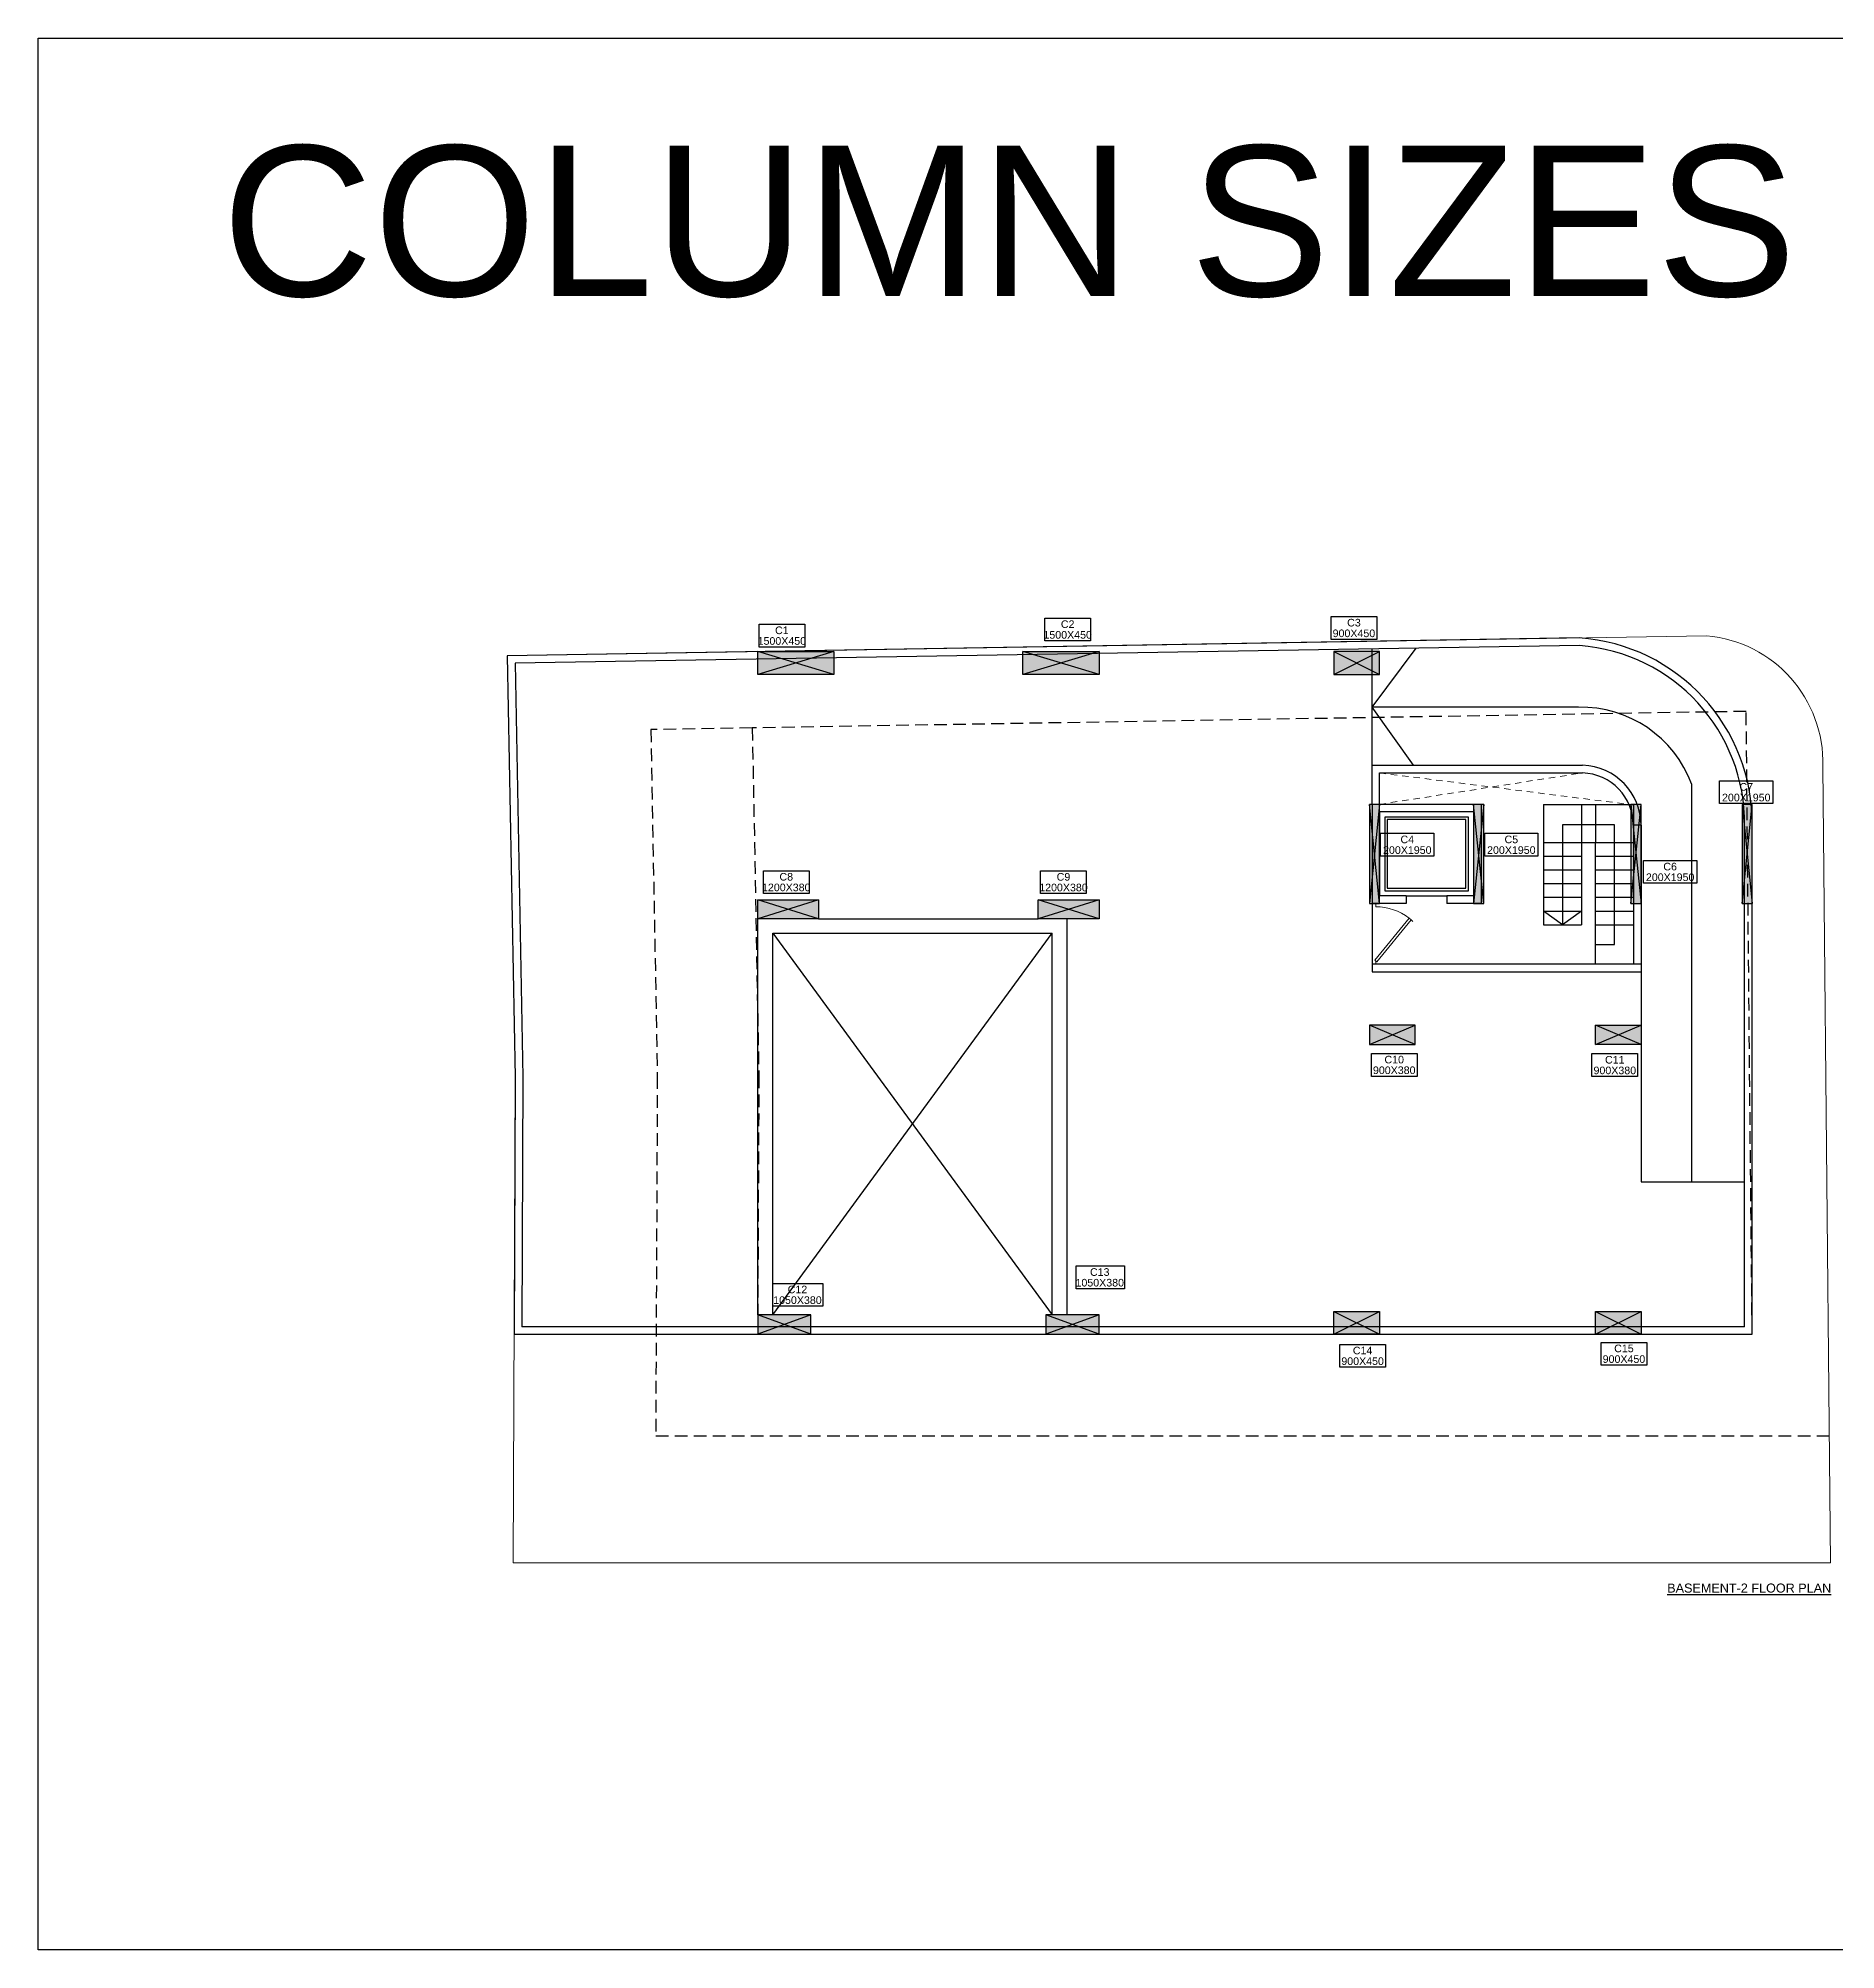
# Model space of a CAD drawing. Header units: inches. Extents: x 332 to 524, y 371 to 463.
# Drawn here: x 332.49 to 367.9, y 425.4 to 463.05 of the extents above; entities that cross this region are included whole.
import ezdxf
from ezdxf.enums import TextEntityAlignment as Align

# ---------------------------------------------------------------- set-up
doc = ezdxf.new("R2010")
doc.units = ezdxf.units.IN
doc.header["$MEASUREMENT"] = 0
for name, pattern in [('01_BASEMENT PLAN$0$01_BASEMENT PLAN$0$3661201-SURVEY$0$DASHED4', [0.1875, 0.125, -0.0625]), ('HIDDEN', [0.375, 0.25, -0.125]), ('HIDDEN2', [0.1875, 0.125, -0.0625])]:
    doc.linetypes.add(name, pattern=pattern)
for name, color, linetype, lineweight in [('Column', 1, 'Continuous', 30), ('COLUMN NO', 1, 'Continuous', 25), ('Column Sizes', 1, 'Continuous', 25), ('dotted', 252, 'HIDDEN2', 9), ('FOUNDATION FORMAT', 210, 'Continuous', 30), ('fur', 250, 'Continuous', 15), ('setback', 5, '01_BASEMENT PLAN$0$01_BASEMENT PLAN$0$3661201-SURVEY$0$DASHED4', 25), ('Wall', 7, 'Continuous', 30)]:
    doc.layers.add(name, color=color, linetype=linetype, lineweight=lineweight)
for name, color, linetype in [('Elevation', 8, 'Continuous'), ('FURNITURE', 244, 'Continuous'), ('Plot', 10, 'Continuous'), ('Text', 7, 'Continuous')]:
    doc.layers.add(name, color=color, linetype=linetype)
doc.styles.add('dim', font='arial.ttf', dxfattribs={"height": 6})
doc.styles.add('Rcad', font='arial.ttf')
doc.styles.get("Standard").update_dxf_attribs({"font": 'arial.ttf'})

# ---------------------------------------------------------------- blocks, each defined once
blk = doc.blocks.new('Z$W@#0FEC59BC')
at = {"layer": 'fur'}
for p, q in [((17.78, 28.73), (0.93, 8.07)), ((17.78, 28.73), (18.75, 27.94)), ((18.75, 27.94), (1.9, 7.28)), ((1.9, 7.28), (0.93, 8.07))]:
    blk.add_line(p, q, dxfattribs=at)
for points in [[(18.26, 28.33), (18.26, 30)], [(18.26, 0), (18.26, 1.67)]]:
    blk.add_lwpolyline(points, dxfattribs=at)
for start, end in [(226.77291, 229.46185), (232.14784, 270)]:
    blk.add_arc((18.26, 28.33), 26.67, start, end, dxfattribs=at)
blk = doc.blocks.new('col')
at = {"layer": 'Column'}
h = blk.add_hatch(color=256, dxfattribs=at)
h.paths.add_polyline_path([(1, 1), (0, 1), (0.5, 0.5)])
h.paths.add_polyline_path([(0, 1), (0, 0), (0.5, 0.5)])
h.paths.add_polyline_path([(0.5, 0.5), (0, 0), (1, 0)])
h.paths.add_polyline_path([(1, 1), (0.5, 0.5), (1, 0)])
for p, q in [((1, 1), (0, 0)), ((1, 0), (0, 1)), ((1, 1), (0, 1)), ((0, 1), (0, 0)), ((1, 0), (1, 1)), ((0, 0), (1, 0))]:
    blk.add_line(p, q, dxfattribs=at)

msp = doc.modelspace()

# ---------------------------------------------------------------- linework, layer by layer
at = {"layer": 'Column Sizes'}
for points in [[(346.6886, 451.5052), (347.5886, 451.5052), (347.5886, 451.0552), (346.6886, 451.0552)], [(352.3203, 451.626), (353.2203, 451.626), (353.2203, 451.176), (352.3203, 451.176)], [(357.9602, 451.6559), (358.8602, 451.6559), (358.8602, 451.2059), (357.9602, 451.2059)], [(365.6155, 448.4215), (366.6655, 448.4215), (366.6655, 447.9715), (365.6155, 447.9715)], [(358.9366, 447.3865), (359.9866, 447.3865), (359.9866, 446.9365), (358.9366, 446.9365)], [(360.9866, 447.3865), (362.0366, 447.3865), (362.0366, 446.9365), (360.9866, 446.9365)], [(346.7753, 446.6509), (347.6753, 446.6509), (347.6753, 446.2009), (346.7753, 446.2009)], [(352.2373, 446.6492), (353.1373, 446.6492), (353.1373, 446.1992), (352.2373, 446.1992)], [(364.1155, 446.8518), (365.1655, 446.8518), (365.1655, 446.4018), (364.1155, 446.4018)], [(358.754, 443.0498), (359.654, 443.0498), (359.654, 442.5998), (358.754, 442.5998)], [(363.1005, 443.0466), (364.0005, 443.0466), (364.0005, 442.5966), (363.1005, 442.5966)], [(352.9398, 438.8655), (353.8885, 438.8655), (353.8885, 438.4155), (352.9398, 438.4155)], [(346.9617, 438.5219), (347.9467, 438.5219), (347.9467, 438.0719), (346.9617, 438.0719)], [(358.1313, 437.3199), (359.0313, 437.3199), (359.0313, 436.8699), (358.1313, 436.8699)], [(363.2803, 437.3608), (364.1803, 437.3608), (364.1803, 436.9108), (363.2803, 436.9108)]]:
    msp.add_lwpolyline(points, close=True, dxfattribs=at)
at = {"layer": 'dotted'}
for p, q in [((358.9166, 448.5765), (363.83, 447.9565)), ((358.9166, 447.9565), (362.9166, 448.5765))]:
    msp.add_line(p, q, dxfattribs=at)
at = {"layer": 'Elevation'}
for p, q in [((358.7666, 448.7265), (358.7666, 451.0159)), ((362.8323, 449.8712), (358.7666, 449.8712)), ((358.7666, 448.7265), (362.9166, 448.7265)), ((358.7666, 447.9565), (358.7666, 448.7265)), ((358.9166, 448.5765), (362.9166, 448.5765)), ((358.9166, 447.9565), (358.9166, 448.5765)), ((365.0666, 440.5194), (365.0666, 448.3502)), ((362.1466, 447.9565), (363.9166, 447.9565)), ((362.1466, 447.9565), (362.1466, 445.5865)), ((362.8966, 447.9565), (362.8966, 447.2065)), ((363.1666, 447.9565), (363.1666, 447.2065)), ((363.9166, 447.9565), (363.9166, 444.8065)), ((363.9166, 447.9565), (363.9166, 444.8065)), ((364.0666, 447.5477), (363.9166, 447.5477)), ((364.0666, 447.5477), (364.0666, 444.8065)), ((362.1466, 447.2065), (362.8966, 447.2065)), ((362.1466, 446.9365), (362.8966, 446.9365)), ((362.8966, 447.2065), (362.8966, 445.5865)), ((362.8966, 447.2065), (363.1666, 447.2065)), ((363.1666, 447.2065), (363.9166, 447.2065)), ((363.1666, 444.8065), (363.1666, 447.2065)), ((363.1666, 446.9365), (363.9166, 446.9365)), ((362.1466, 446.6665), (362.8966, 446.6665)), ((363.1666, 446.6665), (363.9166, 446.6665)), ((359.4416, 446.1565), (360.2416, 446.1565)), ((362.1466, 446.3965), (362.8966, 446.3965)), ((363.1666, 446.3965), (363.9166, 446.3965)), ((358.7666, 446.0065), (358.7666, 444.8065)), ((362.1466, 446.1265), (362.8966, 446.1265)), ((362.1466, 445.8565), (362.8966, 445.8565)), ((363.1666, 446.1265), (363.9166, 446.1265)), ((363.1666, 445.8565), (363.9166, 445.8565)), ((346.6623, 437.8994), (346.6623, 445.6994)), ((346.9623, 437.8994), (352.4623, 445.4194)), ((346.9623, 445.4194), (352.4623, 437.8994)), ((346.9623, 437.8994), (346.9623, 445.4194)), ((346.9623, 445.4194), (352.4623, 445.4194)), ((347.8623, 445.6994), (352.1873, 445.6994)), ((352.4623, 437.8994), (352.4623, 445.4194)), ((352.7623, 437.8994), (352.7623, 445.6994)), ((362.1466, 445.5865), (362.8966, 445.5865)), ((363.1666, 445.5865), (363.9166, 445.5865)), ((364.0666, 444.6565), (364.0666, 440.5194)), ((364.0666, 440.5194), (366.1065, 440.5194))]:
    msp.add_line(p, q, dxfattribs=at)
for points in [[(359.582, 448.7311), (358.7666, 449.8712), (359.636, 451.0304)], [(363.1666, 445.1965), (363.5416, 445.1965), (363.5416, 447.5515), (362.5216, 447.5515), (362.5216, 445.5865)], [(362.8966, 445.8565), (362.5216, 445.5865), (362.1466, 445.8565)]]:
    msp.add_lwpolyline(points, dxfattribs=at)
for points in [[(359.0166, 446.2565), (360.6666, 446.2565), (360.6666, 447.7065), (359.0166, 447.7065)], [(359.0666, 446.3065), (360.6166, 446.3065), (360.6166, 447.6565), (359.0666, 447.6565)]]:
    msp.add_lwpolyline(points, close=True, dxfattribs=at)
for centre, radius, start, end in [((362.8815, 447.5419), 2.3298, 20.30067, 91.21107), ((362.8815, 447.5419), 1.1851, 359.71781, 88.30192), ((362.8814, 447.5419), 1.0352, 359.67764, 88.051)]:
    msp.add_arc(centre, radius, start, end, dxfattribs=at)
at = {"layer": 'FOUNDATION FORMAT'}
msp.add_lwpolyline([(332.4867, 463.0468), (523.715, 463.0468), (523.715, 425.3966), (332.4867, 425.3966)], close=True, dxfattribs=at)
at = {"layer": 'Plot', "color": 0, "lineweight": 20}
msp.add_lwpolyline([(341.885, 442.5832), (341.842, 433.0194), (344.8515, 433.0194), (356.5093, 433.0194), (367.7999, 433.0194), (367.649, 448.705, 0.3976345), (365.3601, 451.2755), (341.7288, 450.8827)], format="xyb", close=True, dxfattribs=at)
at = {"layer": 'setback', "linetype": 'HIDDEN'}
msp.add_lwpolyline([(346.6623, 437.5194), (366.2565, 437.5194), (366.1385, 449.7883), (346.5564, 449.4627), (346.6852, 442.6176)], close=True, dxfattribs=at)
msp.add_lwpolyline([(346.5564, 449.4627), (344.5566, 449.4295), (344.6851, 442.6032), (344.6532, 435.5194), (367.7758, 435.5194)], dxfattribs=at)
at = {"layer": 'Wall'}
for p, q in [((362.8536, 451.0838), (341.8816, 450.7352)), ((341.8816, 450.7352), (342.035, 442.5843)), ((358.7666, 447.9565), (358.7666, 446.0065)), ((360.9166, 447.9565), (358.7666, 447.9565)), ((358.9166, 447.8065), (358.9166, 446.1565)), ((360.7666, 447.8065), (358.9166, 447.8065)), ((360.7666, 447.8065), (360.7666, 446.1565)), ((360.9166, 447.9565), (360.9166, 446.0065)), ((366.1065, 437.6694), (366.1065, 447.536)), ((366.2565, 437.5194), (366.2565, 447.536)), ((360.7666, 446.6365), (360.7666, 446.1565)), ((359.4416, 446.1565), (358.9166, 446.1565)), ((359.4416, 446.1565), (359.4416, 446.0065)), ((360.7666, 446.1565), (360.2416, 446.1565)), ((360.2416, 446.1565), (360.2416, 446.0065)), ((359.4416, 446.0065), (358.7666, 446.0065)), ((360.9166, 446.0065), (360.2416, 446.0065)), ((358.7666, 444.8065), (358.7666, 444.6565)), ((364.0666, 444.8065), (358.7666, 444.8065)), ((358.7666, 444.6565), (364.0666, 444.6565)), ((364.0666, 444.8065), (364.0666, 444.6565)), ((342.035, 442.5843), (342.0129, 437.6694)), ((366.1065, 437.6694), (342.0129, 437.6694)), ((364.0666, 437.5194), (363.9166, 437.5194))]:
    msp.add_line(p, q, dxfattribs=at)
msp.add_lwpolyline([(362.8508, 451.2338), (341.7288, 450.8827), (341.885, 442.5832), (341.8622, 437.5194), (366.2565, 437.5194)], dxfattribs=at)
for centre, radius, start, end in [((362.6, 447.5855), 3.6569, 359.22454, 86.06721), ((362.5992, 447.5854), 3.5076, 359.19308, 85.84077)]:
    msp.add_arc(centre, radius, start, end, dxfattribs=at)

# ---------------------------------------------------------------- block references
at = {"layer": 'Column', "color": 5, "yscale": 0.45, "rotation": 180}
for p, xscale, zscale in [((346.6623, 450.9647), -1.5, 1.5), ((351.8873, 450.9647), -1.5, 1.5), ((358.9166, 450.9647), 0.9, 0.9)]:
    msp.add_blockref('col', p, dxfattribs=dict(at, xscale=xscale, zscale=zscale))
at = {"layer": 'Column', "color": 4, "xscale": 0.2, "yscale": 1.95, "zscale": 0.2}
for p in [(358.7166, 446.0065), (360.7666, 446.0065)]:
    msp.add_blockref('col', p, dxfattribs=at)
at = {"layer": 'Column', "color": 4, "lineweight": 35, "xscale": 0.2, "yscale": 1.95, "zscale": 0.2, "rotation": 180}
for p in [(364.0666, 447.9565), (366.2565, 447.9565)]:
    msp.add_blockref('col', p, dxfattribs=at)
at = {"layer": 'Column', "color": 6, "xscale": -1.2, "yscale": 0.38, "zscale": 1.2, "rotation": 180}
for p in [(346.6623, 446.0794), (352.1873, 446.0794)]:
    msp.add_blockref('col', p, dxfattribs=at)
at = {"layer": 'Column', "color": 7, "yscale": 0.9, "zscale": 0.28}
for p, xscale, rotation in [((358.7166, 443.6065), 0.38, 270), ((364.0666, 443.6065), -0.38, 89.99999999999972)]:
    msp.add_blockref('col', p, dxfattribs=dict(at, xscale=xscale, rotation=rotation))
at = {"layer": 'Column', "color": 1, "xscale": 1.05, "yscale": 0.38, "zscale": 1.05}
for p in [(346.6623, 437.5194), (352.3373, 437.5194)]:
    msp.add_blockref('col', p, dxfattribs=at)
at = {"layer": 'Column', "color": 132, "xscale": -0.9, "yscale": 0.45, "zscale": 0.9}
for p in [(358.9166, 437.5194), (364.0666, 437.5194)]:
    msp.add_blockref('col', p, dxfattribs=at)
at = {"layer": 'FURNITURE', "extrusion": (0, 0, -1), "xscale": -0.03999999999995658, "yscale": 0.03999999999995658, "zscale": -0.03999999999995658, "rotation": 180}
msp.add_blockref('Z$W@#0FEC59BC', (-359.5722, 446.0065), dxfattribs=at)

# ---------------------------------------------------------------- texts
at = {"layer": 'COLUMN NO', "style": 'Rcad'}
for s, p in [('C1', (347.1386, 451.3852)), ('C2', (352.7703, 451.506)), ('C3', (358.4102, 451.5359)), ('C7', (366.1405, 448.3015)), ('C4', (359.4616, 447.2665)), ('C5', (361.5116, 447.2665)), ('C8', (347.2253, 446.5309)), ('C9', (352.6873, 446.5292)), ('C6', (364.6405, 446.7318)), ('C10', (359.204, 442.9298)), ('C11', (363.5505, 442.9266)), ('C13', (353.402, 438.7455)), ('C12', (347.4458, 438.4019)), ('C14', (358.5813, 437.1999)), ('C15', (363.7303, 437.2408))]:
    msp.add_text(s, height=0.15, dxfattribs=at).set_placement(p, align=Align.MIDDLE_CENTER)
at = {"layer": 'Column Sizes', "style": 'Rcad'}
for s, p in [('1500X450', (347.1386, 451.1752)), ('1500X450', (352.7703, 451.296)), ('900X450', (358.4102, 451.3259)), ('200X1950', (366.1405, 448.0915)), ('200X1950', (359.4616, 447.0565)), ('200X1950', (361.5116, 447.0565)), ('200X1950', (364.6405, 446.5218)), ('1200X380', (347.2253, 446.3209)), ('1200X380', (352.6873, 446.3192)), ('900X380', (359.204, 442.7198)), ('900X380', (363.5505, 442.7166)), ('1050X380', (347.4458, 438.1919)), ('1050X380', (353.402, 438.5355)), ('900X450', (358.5813, 436.9899)), ('900X450', (363.7303, 437.0308))]:
    msp.add_text(s, height=0.15, dxfattribs=at).set_placement(p, align=Align.MIDDLE_CENTER)
at = {"layer": 'FOUNDATION FORMAT'}
msp.add_text(' COLUMN SIZES FOR APPROVAL', height=2.961515, dxfattribs=at).set_placement((334.9518, 457.968))
at = {"layer": 'Text', "insert": (364.5829, 432.6101), "char_height": 0.177902, "width": 5.333062, "attachment_point": 1, "style": 'dim'}
msp.add_mtext('{\\LBASEMENT-2 FLOOR PLAN\\fTw Cen MT Condensed|b0|i0|c0|p34;   }', dxfattribs=at)

doc.saveas('drawing.dxf')
